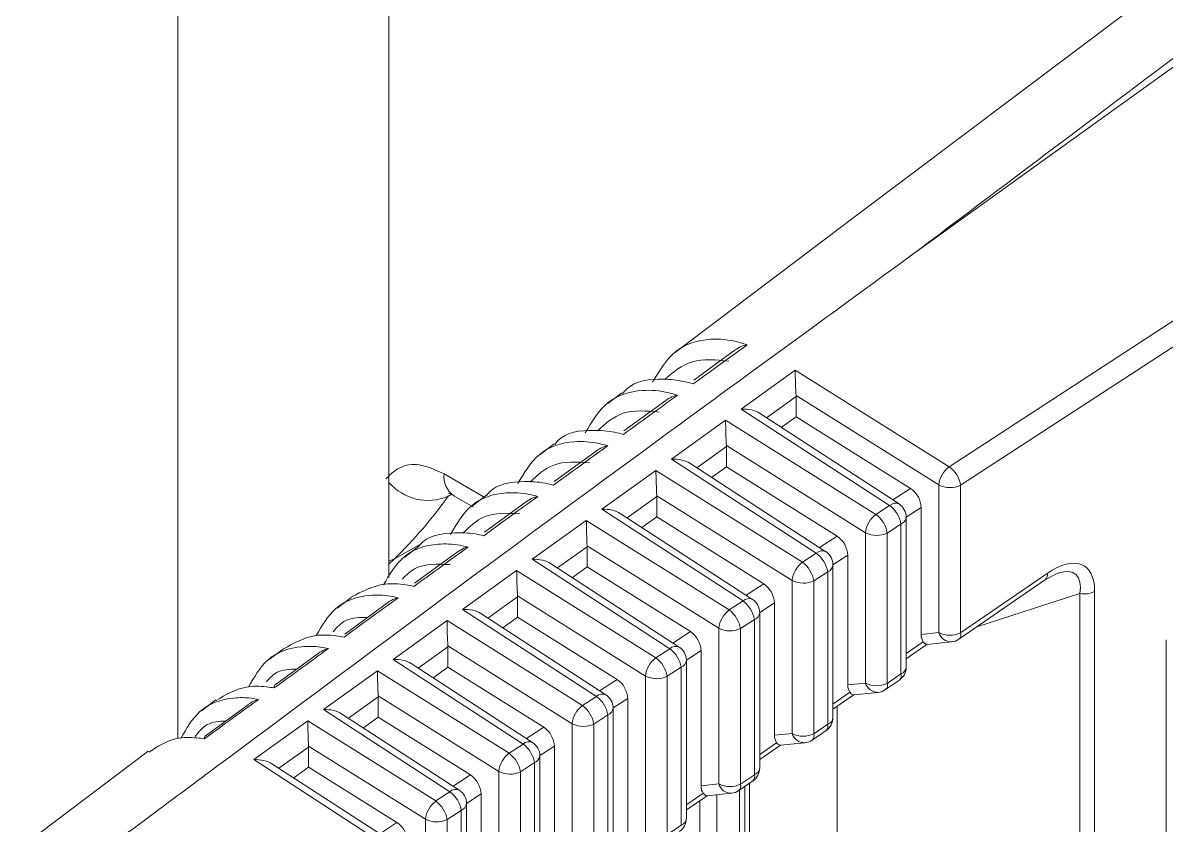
# Model space of a CAD drawing. Extents: x 11 to 120, y 2 to 94.
# Drawn here: x 18.736 to 19.456, y 72.681 to 73.186 of the extents above; entities that cross this region are included whole.
import ezdxf

# ---------------------------------------------------------------- set-up
doc = ezdxf.new("R2010")
doc.units = 0
doc.header["$MEASUREMENT"] = 0
doc.linetypes.add('SLD-Solid', pattern=[0])
doc.layers.add('OBJECT', color=7, linetype='CONTINUOUS')

msp = doc.modelspace()

# ---------------------------------------------------------------- linework, layer by layer
at = {"layer": 'OBJECT', "color": 7, "linetype": 'SLD-Solid', "lineweight": 15}
for p, q in [((18.96686, 79.87384), (18.96686, 72.83713)), ((18.83392, 79.7971), (18.83392, 72.7357)), ((19.29445, 73.03891), (19.49849, 73.18563)), ((19.62376, 73.10485), (19.31962, 72.90685)), ((19.3268, 72.89518), (19.63113, 73.0933)), ((19.18491, 72.98035), (19.15877, 72.96143)), ((19.18867, 72.94315), (19.22267, 72.9676)), ((19.22267, 72.9676), (19.31962, 72.90685)), ((19.11361, 72.9534), (19.10477, 72.94672)), ((19.14114, 72.94857), (19.11484, 72.92951)), ((19.22322, 72.95109), (19.20457, 72.93768)), ((19.3131, 72.89535), (19.2232, 72.95168)), ((19.22322, 72.95109), (19.2232, 72.95168)), ((19.22322, 72.95109), (19.22322, 72.93833)), ((19.28208, 72.88242), (19.18867, 72.94315)), ((19.28802, 72.88342), (19.20017, 72.94054)), ((19.22322, 72.93833), (19.21389, 72.93162)), ((19.29522, 72.89322), (19.22322, 72.93833)), ((19.14483, 72.91163), (19.17883, 72.93607)), ((19.17883, 72.93607), (19.27345, 72.87679)), ((19.071, 72.92118), (19.06214, 72.91448)), ((19.09737, 72.91675), (19.07093, 72.89758)), ((19.17938, 72.91957), (19.16073, 72.90616)), ((19.26693, 72.86529), (19.17936, 72.92015)), ((19.17938, 72.91957), (19.17936, 72.92015)), ((19.17938, 72.91957), (19.17938, 72.90681)), ((19.23595, 72.85238), (19.14483, 72.91163)), ((19.24189, 72.85338), (19.15633, 72.90902)), ((19.00164, 72.90232), (19.02683, 72.88777)), ((19.10099, 72.8801), (19.13499, 72.90455)), ((19.13499, 72.90455), (19.22727, 72.84673)), ((19.17938, 72.90681), (19.17005, 72.9001)), ((19.24904, 72.86316), (19.17938, 72.90681)), ((19.3131, 72.80242), (19.3131, 72.89535)), ((19.3268, 72.89518), (19.3268, 72.80224)), ((19.00785, 72.88858), (19.02024, 72.88143)), ((19.0284, 72.88896), (19.0195, 72.88223)), ((19.13554, 72.88804), (19.11689, 72.87463)), ((19.22075, 72.83523), (19.13552, 72.88863)), ((19.13554, 72.88804), (19.13552, 72.88863)), ((19.13554, 72.88804), (19.13554, 72.87528)), ((19.28409, 72.88598), (19.29522, 72.89322)), ((19.05361, 72.88491), (19.027, 72.8656)), ((19.18981, 72.82235), (19.10099, 72.8801)), ((19.27345, 72.87679), (19.28208, 72.88242)), ((19.30195, 72.88125), (19.29257, 72.87515)), ((19.30195, 72.8013), (19.30195, 72.88125)), ((19.05715, 72.84858), (19.09115, 72.87302)), ((19.09115, 72.87302), (19.18109, 72.81667)), ((19.19576, 72.82335), (19.11249, 72.87749)), ((19.13554, 72.87528), (19.12621, 72.86857)), ((19.20286, 72.8331), (19.13554, 72.87528)), ((19.29257, 72.78072), (19.29257, 72.87503)), ((19.28926, 72.87074), (19.28062, 72.86512)), ((19.28926, 72.77642), (19.28926, 72.87074)), ((19.23795, 72.85594), (19.24904, 72.86316)), ((19.26693, 72.77066), (19.26693, 72.86529)), ((19.28062, 72.86512), (19.28062, 72.77048)), ((18.98572, 72.85738), (18.97032, 72.84891)), ((18.98579, 72.85674), (18.97685, 72.84998)), ((19.00984, 72.85304), (18.98306, 72.83359)), ((19.0917, 72.85652), (19.07305, 72.84311)), ((19.17457, 72.80517), (19.09168, 72.8571)), ((19.0917, 72.85652), (19.09168, 72.8571)), ((19.0917, 72.85652), (19.0917, 72.84376)), ((19.22727, 72.84673), (19.23595, 72.85238)), ((19.25577, 72.85119), (19.24644, 72.84512)), ((19.25577, 72.76954), (19.25577, 72.85119)), ((18.96686, 72.84741), (18.97032, 72.84891)), ((18.97032, 72.84891), (18.96686, 72.84559)), ((19.14368, 72.79232), (19.05715, 72.84858)), ((19.14962, 72.79332), (19.06865, 72.84597)), ((19.24644, 72.74899), (19.24644, 72.845)), ((19.01331, 72.81705), (19.0473, 72.8415)), ((19.0473, 72.8415), (19.13491, 72.78661)), ((19.0917, 72.84376), (19.08236, 72.83705)), ((19.15669, 72.80304), (19.0917, 72.84376)), ((19.24313, 72.84071), (19.23445, 72.83506)), ((19.24313, 72.7447), (19.24313, 72.84071)), ((19.38131, 72.83973), (19.3268, 72.80224)), ((19.19182, 72.82591), (19.20286, 72.8331)), ((19.22075, 72.7389), (19.22075, 72.83523)), ((19.23445, 72.83506), (19.23445, 72.73873)), ((19.32578, 72.79829), (19.38028, 72.83578)), ((19.3802, 72.83573), (19.38028, 72.83578)), ((18.94318, 72.82451), (18.93421, 72.81773)), ((19.04786, 72.82499), (19.02921, 72.81158)), ((19.1284, 72.77511), (19.04784, 72.82558)), ((19.04786, 72.82499), (19.04784, 72.82558)), ((19.04786, 72.82499), (19.04786, 72.81223)), ((19.18109, 72.81667), (19.18981, 72.82235)), ((19.33707, 72.80606), (19.40187, 72.827)), ((19.40187, 72.13952), (19.40187, 72.827)), ((19.41115, 72.82828), (19.41115, 72.14081)), ((18.96608, 72.82114), (18.93912, 72.80154)), ((19.09755, 72.76228), (19.01331, 72.81705)), ((19.20959, 72.82113), (19.2003, 72.81509)), ((19.20959, 72.73779), (19.20959, 72.82113)), ((18.96947, 72.78553), (19.00346, 72.80997)), ((19.00346, 72.80997), (19.08874, 72.75655)), ((19.10349, 72.76328), (19.02481, 72.81444)), ((19.04786, 72.81223), (19.03852, 72.80552)), ((19.11051, 72.77298), (19.04786, 72.81223)), ((19.19699, 72.81067), (19.18827, 72.805)), ((19.19699, 72.71297), (19.19699, 72.81067)), ((19.2003, 72.71726), (19.2003, 72.81497)), ((19.14568, 72.79588), (19.15669, 72.80304)), ((19.17457, 72.70714), (19.17457, 72.80517)), ((19.18827, 72.805), (19.18827, 72.70697)), ((19.30195, 72.8013), (19.3131, 72.80242)), ((19.08222, 72.74505), (19.004, 72.79405)), ((19.00402, 72.79347), (19.004, 72.79405)), ((19.29257, 72.78921), (19.30332, 72.7966)), ((19.29257, 72.78596), (19.3058, 72.79505)), ((19.30559, 72.79503), (19.32111, 72.79658)), ((19.45618, 72.21806), (19.45618, 72.7978)), ((18.90054, 72.79226), (18.89156, 72.78547)), ((18.92232, 72.7892), (18.89518, 72.76946)), ((19.00402, 72.79347), (18.98536, 72.78006)), ((19.00402, 72.79347), (19.00402, 72.78071)), ((19.13491, 72.78661), (19.14368, 72.79232)), ((19.16341, 72.79107), (19.15417, 72.78505)), ((19.16341, 72.70603), (19.16341, 72.79107)), ((19.05141, 72.73225), (18.96947, 72.78553)), ((19.05735, 72.73325), (18.98096, 72.78292)), ((19.00402, 72.78071), (18.99468, 72.774)), ((19.06433, 72.74292), (19.00402, 72.78071)), ((19.15086, 72.78064), (19.14209, 72.77494)), ((19.15086, 72.68124), (19.15086, 72.78064)), ((19.15417, 72.68553), (19.15417, 72.78493)), ((18.92563, 72.754), (18.95962, 72.77845)), ((18.95962, 72.77845), (19.04256, 72.72649)), ((19.09955, 72.76584), (19.11051, 72.77298)), ((19.1284, 72.67538), (19.1284, 72.77511)), ((19.14209, 72.77494), (19.14209, 72.67521)), ((19.2796, 72.76654), (19.28824, 72.77248)), ((19.28062, 72.77048), (19.28926, 72.77642)), ((19.24644, 72.75748), (19.25714, 72.76484)), ((19.25577, 72.76954), (19.26693, 72.77066)), ((19.25941, 72.76328), (19.27493, 72.76483)), ((18.8579, 72.76002), (18.84892, 72.75322)), ((18.96018, 72.76194), (18.94152, 72.74853)), ((19.03604, 72.71499), (18.96016, 72.76253)), ((18.96018, 72.76194), (18.96016, 72.76253)), ((18.96018, 72.76194), (18.96018, 72.74918)), ((19.08874, 72.75655), (19.09755, 72.76228)), ((19.11724, 72.76101), (19.10803, 72.75502)), ((19.11724, 72.67427), (19.11724, 72.76101)), ((19.24644, 72.75423), (19.25962, 72.7633)), ((18.87857, 72.75724), (18.85124, 72.73734)), ((19.00528, 72.70222), (18.92563, 72.754)), ((19.01122, 72.70322), (18.93712, 72.75139)), ((19.10472, 72.75061), (19.09592, 72.74487)), ((19.10472, 72.64951), (19.10472, 72.75061)), ((19.10804, 72.6538), (19.10804, 72.7549)), ((19.24917, 72.75611), (19.24917, 72.2361)), ((18.88179, 72.72248), (18.91578, 72.74692)), ((18.91578, 72.74692), (18.99638, 72.69643)), ((18.96018, 72.74918), (18.95084, 72.74247)), ((19.01816, 72.71286), (18.96018, 72.74918)), ((19.08222, 72.64363), (19.08222, 72.74505)), ((19.09592, 72.74487), (19.09592, 72.64345)), ((19.23445, 72.73873), (19.24313, 72.7447)), ((19.05342, 72.73581), (19.06433, 72.74292)), ((19.20959, 72.73779), (19.22075, 72.7389)), ((19.23343, 72.73478), (19.24211, 72.74075)), ((18.91633, 72.73042), (18.89768, 72.71701)), ((18.98987, 72.68493), (18.91632, 72.73101)), ((18.91633, 72.73042), (18.91632, 72.73101)), ((18.91633, 72.73042), (18.91633, 72.71766)), ((19.04256, 72.72649), (19.05141, 72.73225)), ((19.07106, 72.73095), (19.0619, 72.72499)), ((19.07106, 72.64251), (19.07106, 72.73095)), ((19.2003, 72.72575), (19.21097, 72.73308)), ((19.2003, 72.7225), (19.21344, 72.73154)), ((19.21323, 72.73152), (19.22875, 72.73307)), ((18.81527, 72.72777), (18.73645, 72.66816)), ((18.95914, 72.67218), (18.88179, 72.72248)), ((19.0619, 72.62207), (19.0619, 72.72487)), ((18.96508, 72.67318), (18.89328, 72.71987)), ((18.91633, 72.71766), (18.907, 72.71095)), ((18.97198, 72.6828), (18.91633, 72.71766)), ((19.03604, 72.61187), (19.03604, 72.71499)), ((19.05859, 72.72057), (19.04974, 72.71481)), ((19.04974, 72.71481), (19.04974, 72.61169)), ((19.05859, 72.61778), (19.05859, 72.72057)), ((19.00728, 72.70578), (19.01816, 72.71286)), ((19.16341, 72.70603), (19.17457, 72.70714)), ((19.18725, 72.70302), (19.19597, 72.70902)), ((19.18827, 72.70697), (19.19699, 72.71297)), ((19.19379, 72.19825), (19.19379, 72.70752)), ((18.99638, 72.69643), (19.00528, 72.70222)), ((19.02488, 72.70089), (19.01577, 72.69495)), ((19.02488, 72.61075), (19.02488, 72.70089)), ((19.15417, 72.69402), (19.16479, 72.70132)), ((19.16706, 72.69976), (19.18258, 72.70131)), ((19.17343, 72.19983), (19.17343, 72.7004)), ((19.18751, 72.7032), (19.18751, 72.1915)), ((19.19086, 72.19296), (19.19086, 72.70551)), ((19.01577, 72.59034), (19.01577, 72.69483)), ((19.15417, 72.69077), (19.16727, 72.69978)), ((19.16267, 72.69662), (19.16267, 72.23868)), ((19.01246, 72.69054), (19.00356, 72.68475)), ((19.01246, 72.58605), (19.01246, 72.69054)), ((18.96115, 72.67574), (18.97198, 72.6828)), ((18.98987, 72.58011), (18.98987, 72.68493)), ((19.00356, 72.68475), (19.00356, 72.57994)), ((19.14209, 72.67521), (19.15086, 72.68124))]:
    msp.add_line(p, q, dxfattribs=at)
at = {"layer": 'OBJECT', "color": 7, "linetype": 'SLD-Solid', "lineweight": 15, "flags": 128}
for points in [[(19.4295, 73.19157), (19.25978, 73.06396), (19.14741, 72.97897)], [(19.38028, 72.83578), (19.38712, 72.83951), (19.38853, 72.83986)]]:
    msp.add_lwpolyline(points, dxfattribs=at)
at = {"layer": 'OBJECT', "color": 7, "linetype": 'SLD-Solid', "lineweight": 15}
for centre, radius, start, end in [((19.01595, 72.90052), 0.01443, 172.84913, 235.83869), ((19.32947, 72.89368), 0.01645, 126.76478, 174.14528), ((19.30861, 72.89204), 0.01846, 9.8002, 53.37564), ((18.99146, 72.91803), 0.03235, 220.51716, 293.12409), ((19.32013, 72.90917), 0.0155, 243.05429, 295.48932), ((18.77529, 73.05081), 0.28071, 314.008, 324.6196), ((19.00344, 72.88395), 0.00638, 46.07069, 83.58971), ((19.28577, 72.87865), 0.00527, 64.69526, 134.42364), ((19.27107, 72.8676), 0.01846, 9.8002, 53.37564), ((19.28257, 72.87503), 0.01, 0, 56.96766), ((19.28329, 72.86361), 0.01645, 126.76478, 174.14528), ((19.26243, 72.86198), 0.01846, 9.8002, 53.37564), ((19.28744, 72.87557), 0.00516, 290.69205, 353.99674), ((19.27395, 72.87911), 0.0155, 243.05429, 295.48932), ((19.23964, 72.84862), 0.00527, 64.69526, 134.42364), ((19.22493, 72.83757), 0.01846, 9.8002, 53.37564), ((19.23644, 72.845), 0.01, 0, 56.96766), ((19.23711, 72.83355), 0.01645, 126.76478, 174.14528), ((19.21625, 72.83191), 0.01846, 9.8002, 53.37564), ((19.2413, 72.84554), 0.00516, 290.69205, 353.99674), ((19.37757, 72.83859), 0.00391, 314.04162, 16.93855), ((19.22778, 72.84905), 0.0155, 243.05429, 295.48932), ((19.1935, 72.81859), 0.00527, 64.69526, 134.42364), ((19.1788, 72.80753), 0.01846, 9.8002, 53.37564), ((19.1903, 72.81497), 0.01, 0, 56.96766), ((19.40446, 72.84241), 0.01563, 260.45114, 295.31658), ((19.19094, 72.80349), 0.01645, 126.76478, 174.14528), ((19.17008, 72.80185), 0.01846, 9.8002, 53.37564), ((19.19517, 72.81551), 0.00516, 290.69205, 353.99674), ((19.1816, 72.81899), 0.0155, 243.05429, 295.48932), ((19.32013, 72.81624), 0.0155, 243.05429, 295.48932), ((19.32097, 72.8048), 0.00822, 196.86711, 270.95557), ((19.32306, 72.8011), 0.00391, 314.04162, 16.93855), ((19.14737, 72.78855), 0.00527, 64.69526, 134.42364), ((19.32011, 72.80653), 0.01, 275.70072, 304.51809), ((19.14476, 72.77343), 0.01645, 126.76478, 174.14528), ((19.1239, 72.77179), 0.01846, 9.8002, 53.37564), ((19.13267, 72.7775), 0.01846, 9.8002, 53.37564), ((19.14417, 72.78493), 0.01, 0, 56.96766), ((19.14903, 72.78547), 0.00516, 290.69205, 353.99674), ((19.28257, 72.78072), 0.01, 304.51809, 0), ((19.28758, 72.78115), 0.00502, 289.6333, 355.0555), ((19.13542, 72.78893), 0.0155, 243.05429, 295.48932), ((19.28552, 72.77529), 0.00391, 314.04162, 16.93855), ((19.27395, 72.78448), 0.0155, 243.05429, 295.48932), ((19.27479, 72.77304), 0.00822, 196.86711, 270.95557), ((19.27394, 72.77478), 0.01, 275.70072, 304.51809), ((19.27689, 72.76935), 0.00391, 314.04162, 16.93855), ((19.10123, 72.75852), 0.00527, 64.69526, 134.42364), ((19.08653, 72.74747), 0.01846, 9.8002, 53.37564), ((19.09804, 72.7549), 0.01, 0, 56.96766), ((19.09858, 72.74337), 0.01645, 126.76478, 174.14528), ((19.07772, 72.74173), 0.01846, 9.8002, 53.37564), ((19.1029, 72.75544), 0.00516, 290.69205, 353.99674), ((19.08924, 72.75887), 0.0155, 243.05429, 295.48932), ((19.23644, 72.74899), 0.01, 304.51809, 0), ((19.23939, 72.74356), 0.00391, 314.04162, 16.93855), ((19.24144, 72.74942), 0.00502, 289.6333, 355.0555), ((19.22778, 72.75272), 0.0155, 243.05429, 295.48932), ((19.22861, 72.74129), 0.00822, 196.86711, 270.95557), ((19.23071, 72.73759), 0.00391, 314.04162, 16.93855), ((19.0551, 72.72849), 0.00527, 64.69526, 134.42364), ((19.0404, 72.71743), 0.01846, 9.8002, 53.37564), ((19.0519, 72.72487), 0.01, 0, 56.96766), ((19.22776, 72.74302), 0.01, 275.70072, 304.51809), ((19.05241, 72.71331), 0.01645, 126.76478, 174.14528), ((19.03155, 72.71167), 0.01846, 9.8002, 53.37564), ((19.05676, 72.72541), 0.00516, 290.69205, 353.99674), ((19.04307, 72.72881), 0.0155, 243.05429, 295.48932), ((19.1903, 72.71726), 0.01, 304.51809, 0), ((19.19531, 72.71769), 0.00502, 289.6333, 355.0555), ((19.1816, 72.72096), 0.0155, 243.05429, 295.48932), ((19.18244, 72.70953), 0.00822, 196.86711, 270.95557), ((19.19325, 72.71183), 0.00391, 314.04162, 16.93855), ((19.00897, 72.69845), 0.00527, 64.69526, 134.42364), ((18.99426, 72.6874), 0.01846, 9.8002, 53.37564), ((19.00577, 72.69483), 0.01, 0, 56.96766), ((19.18158, 72.71126), 0.01, 275.70072, 304.51809), ((19.18453, 72.70583), 0.00391, 314.04162, 16.93855), ((19.00623, 72.68325), 0.01645, 126.76478, 174.14528), ((18.98537, 72.68161), 0.01846, 9.8002, 53.37564), ((19.01063, 72.69537), 0.00516, 290.69205, 353.99674), ((19.14417, 72.68553), 0.01, 304.51809, 0), ((19.14917, 72.68596), 0.00502, 289.6333, 355.0555), ((18.99689, 72.69875), 0.0155, 243.05429, 295.48932)]:
    msp.add_arc(centre, radius, start, end, dxfattribs=at)
for centre, major_axis, ratio, start_param, end_param in [((23.79836, 74.38693), (13.53481, 9.64878), 0.094709, 1.826303, 1.841815), ((19.22316, 72.96021), (-0.00038, 0.01204), 0.026825, 0.909765, 2.358101), ((19.18916, 72.93577), (0.01403, 0.00033), 0.527029, 0.656435, 1.593412), ((19.17932, 72.92869), (-0.00038, 0.01204), 0.026825, 0.909765, 2.358101), ((19.14532, 72.90424), (0.01403, 0.00033), 0.527029, 0.656435, 1.593412), ((19.13548, 72.89717), (-0.00038, 0.01204), 0.026825, 0.909765, 2.358101), ((19.2948, 72.88525), (-0.00503, 0.00865), 0.586689, 3.931682, 5.443764), ((19.10148, 72.87272), (0.01403, 0.00033), 0.527029, 0.656435, 1.593412), ((19.09164, 72.86564), (-0.00038, 0.01204), 0.026825, 0.909765, 2.358101), ((19.24862, 72.85519), (-0.00503, 0.00865), 0.586689, 3.931682, 5.443764), ((19.37568, 72.79786), (0.02883, 0.04658), 0.44344, 5.661566, 7.073092), ((19.05764, 72.8412), (0.01403, 0.00033), 0.527029, 0.656435, 1.593412), ((19.0478, 72.83412), (-0.00038, 0.01204), 0.026825, 0.909765, 2.358101), ((19.36899, 72.80215), (0.03016, 0.037), 0.376374, 5.707099, 6.809954), ((19.20245, 72.82513), (-0.00503, 0.00865), 0.586689, 3.931682, 5.443764), ((19.0138, 72.80967), (0.01403, 0.00033), 0.527029, 0.656435, 1.593412), ((19.00395, 72.80259), (-0.00038, 0.01204), 0.026825, 0.909765, 2.358101), ((19.15627, 72.79507), (-0.00503, 0.00865), 0.586689, 3.931682, 5.443764), ((19.30939, 72.80546), (0.00469, 0.00996), 0.580588, 2.252663, 2.870395), ((19.30225, 72.80475), (-0.00354, 0.00967), 0.277978, 2.464247, 3.212889), ((18.96996, 72.77815), (0.01403, 0.00033), 0.527029, 0.656435, 1.593412), ((18.96011, 72.77107), (-0.00038, 0.01204), 0.026825, 0.909765, 2.358101), ((19.11009, 72.765), (-0.00503, 0.00865), 0.586689, 3.931682, 5.443764), ((19.26322, 72.77371), (0.00469, 0.00996), 0.580588, 2.252663, 2.870395), ((19.25607, 72.77299), (-0.00354, 0.00967), 0.277978, 2.464247, 3.212889), ((18.92612, 72.74662), (0.01403, 0.00033), 0.527029, 0.656435, 1.593412), ((18.91627, 72.73954), (-0.00038, 0.01204), 0.026825, 0.909765, 2.358101), ((19.06392, 72.73494), (-0.00503, 0.00865), 0.586689, 3.931682, 5.443764), ((19.21704, 72.74195), (0.00469, 0.00996), 0.580588, 2.252663, 2.870395), ((19.20989, 72.74123), (-0.00354, 0.00967), 0.277978, 2.464247, 3.212889), ((18.88228, 72.7151), (0.01403, 0.00033), 0.527029, 0.656435, 1.593412), ((19.01774, 72.70488), (-0.00503, 0.00865), 0.586689, 3.931682, 5.443764), ((19.17086, 72.71019), (0.00469, 0.00996), 0.580588, 2.252663, 2.870395), ((19.16372, 72.70948), (-0.00354, 0.00967), 0.277978, 2.464247, 3.212889), ((18.97156, 72.67482), (-0.00503, 0.00865), 0.586689, 3.931682, 5.443764)]:
    msp.add_ellipse(centre, major_axis=major_axis, ratio=ratio, start_param=start_param, end_param=end_param, dxfattribs=at)
for points, knots in [([(18.80135, 72.67561), (18.80529, 72.67855), (18.82501, 72.69325), (18.90789, 72.75495), (19.06753, 72.87359), (19.21294, 72.97952), (19.29445, 73.03891)], [0, 0, 0, 0, 0.024148, 0.120739, 0.507103, 1, 1, 1, 1]), ([(19.13288, 72.96015), (19.13722, 72.96735), (19.1459, 72.98176), (19.16629, 72.98819), (19.18263, 72.9867), (19.19065, 72.98422), (19.1925, 72.98365)], [0, 0, 0, 0, 0.347935, 0.69616, 0.929831, 1, 1, 1, 1]), ([(19.1925, 72.98365), (19.18782, 72.98026), (19.17646, 72.97205), (19.1651, 72.96383), (19.15842, 72.959)], [0, 0, 0, 0, 0.412557, 1, 1, 1, 1]), ([(19.18491, 72.98035), (19.18607, 72.98114), (19.1883, 72.98264), (19.19109, 72.98338), (19.19246, 72.98364), (19.1925, 72.98365)], [0, 0, 0, 0, 0.510406, 0.984875, 1, 1, 1, 1]), ([(19.18079, 72.97327), (19.17273, 72.9741), (19.15679, 72.97575), (19.14598, 72.96644), (19.14063, 72.96184)], [0, 0, 0, 0, 0.50591, 1, 1, 1, 1]), ([(19.15842, 72.959), (19.15657, 72.95952), (19.15008, 72.96134), (19.13523, 72.96262), (19.12089, 72.96105), (19.11486, 72.95392), (19.11402, 72.95292)], [0, 0, 0, 0, 0.107574, 0.37584, 0.912502, 1, 1, 1, 1]), ([(19.09044, 72.92815), (19.09465, 72.93521), (19.10318, 72.9495), (19.12313, 72.95586), (19.13908, 72.95461), (19.14674, 72.95238), (19.14855, 72.95185)], [0, 0, 0, 0, 0.347005, 0.702516, 0.929455, 1, 1, 1, 1]), ([(19.14855, 72.95185), (19.14387, 72.94846), (19.13251, 72.94024), (19.12115, 72.93201), (19.11447, 72.92718)], [0, 0, 0, 0, 0.412528, 1, 1, 1, 1]), ([(19.14114, 72.94858), (19.14235, 72.94939), (19.14454, 72.95086), (19.14726, 72.95159), (19.14851, 72.95185), (19.14855, 72.95185)], [0, 0, 0, 0, 0.543271, 0.984559, 1, 1, 1, 1]), ([(19.13695, 72.9413), (19.12893, 72.94198), (19.11352, 72.94329), (19.1032, 72.93398), (19.09825, 72.92952)], [0, 0, 0, 0, 0.520784, 1, 1, 1, 1]), ([(19.11447, 72.92718), (19.11265, 72.92766), (19.10622, 72.92934), (19.09151, 72.93029), (19.07758, 72.9286), (19.07186, 72.92163), (19.07125, 72.92089)], [0, 0, 0, 0, 0.10863, 0.383785, 0.934314, 1, 1, 1, 1]), ([(19.04804, 72.89619), (19.05212, 72.90308), (19.0605, 72.91723), (19.07998, 72.92352), (19.09553, 72.92249), (19.10282, 72.92051), (19.10461, 72.92003)], [0, 0, 0, 0, 0.345504, 0.709075, 0.92898, 1, 1, 1, 1]), ([(19.10461, 72.92003), (19.09992, 72.91663), (19.08856, 72.9084), (19.0772, 72.90017), (19.07052, 72.89533)], [0, 0, 0, 0, 0.412497, 1, 1, 1, 1]), ([(19.09736, 72.91678), (19.09863, 72.91762), (19.10079, 72.91905), (19.10344, 72.91978), (19.10456, 72.92002), (19.10461, 72.92003)], [0, 0, 0, 0, 0.578412, 0.984221, 1, 1, 1, 1]), ([(19.09311, 72.9093), (19.08513, 72.90983), (19.07026, 72.9108), (19.06043, 72.90152), (19.05588, 72.89722)], [0, 0, 0, 0, 0.536872, 1, 1, 1, 1]), ([(18.965, 72.89917), (18.9681, 72.90222), (18.97405, 72.90807), (18.98738, 72.90889), (18.99688, 72.90451), (19.00164, 72.90232)], [0, 0, 0, 0, 0.352796, 0.676398, 1, 1, 1, 1]), ([(19.07052, 72.89533), (19.06874, 72.89576), (19.06237, 72.89731), (19.0478, 72.89792), (19.03426, 72.89614), (19.02886, 72.88934), (19.02848, 72.88887)], [0, 0, 0, 0, 0.109755, 0.392228, 0.957493, 1, 1, 1, 1]), ([(19.00571, 72.86428), (19.00964, 72.87099), (19.01785, 72.88498), (19.03684, 72.89116), (19.05199, 72.89036), (19.05891, 72.88861), (19.06066, 72.88817)], [0, 0, 0, 0, 0.343292, 0.715843, 0.928386, 1, 1, 1, 1]), ([(19.06066, 72.88817), (19.05597, 72.88478), (19.04461, 72.87654), (19.03325, 72.86829), (19.02657, 72.86345)], [0, 0, 0, 0, 0.412464, 1, 1, 1, 1]), ([(19.05358, 72.88495), (19.05491, 72.88582), (19.05703, 72.88721), (19.05961, 72.88794), (19.06061, 72.88817), (19.06066, 72.88817)], [0, 0, 0, 0, 0.616019, 0.983859, 1, 1, 1, 1]), ([(19.04927, 72.87727), (19.04133, 72.87764), (19.02701, 72.8783), (19.01767, 72.86906), (19.0135, 72.86494)], [0, 0, 0, 0, 0.554325, 1, 1, 1, 1]), ([(18.96344, 72.83244), (18.96722, 72.83893), (18.97525, 72.85272), (18.99371, 72.85878), (19.00845, 72.8582), (19.015, 72.85668), (19.0167, 72.85629)], [0, 0, 0, 0, 0.340189, 0.722822, 0.927648, 1, 1, 1, 1]), ([(19.02657, 72.86345), (19.02483, 72.86384), (19.01851, 72.86525), (19.0041, 72.86552), (18.99095, 72.86365), (18.98585, 72.85705), (18.98569, 72.85685)], [0, 0, 0, 0, 0.110957, 0.401224, 0.982185, 1, 1, 1, 1]), ([(19.0167, 72.85629), (19.01202, 72.85289), (19.00066, 72.84464), (18.9893, 72.83639), (18.98262, 72.83154)], [0, 0, 0, 0, 0.41243, 1, 1, 1, 1]), ([(19.00981, 72.85309), (19.0112, 72.854), (19.01328, 72.85535), (19.01579, 72.85607), (19.01666, 72.85628), (19.0167, 72.85629)], [0, 0, 0, 0, 0.656305, 0.98347, 1, 1, 1, 1]), ([(19.00543, 72.8452), (18.99745, 72.84558), (18.98548, 72.84615), (18.97773, 72.83851), (18.97514, 72.83597)], [0, 0, 0, 0, 0.666702, 1, 1, 1, 1]), ([(18.98262, 72.83154), (18.98092, 72.83188), (18.97468, 72.83312), (18.96007, 72.83375), (18.94984, 72.82831), (18.94306, 72.8247)], [0, 0, 0, 0, 0.112431, 0.411512, 1, 1, 1, 1]), ([(18.92113, 72.80052), (18.92477, 72.80682), (18.93264, 72.82044), (18.9506, 72.82639), (18.96492, 72.82602), (18.97108, 72.82472), (18.97275, 72.82437)], [0, 0, 0, 0, 0.337966, 0.730831, 0.926954, 1, 1, 1, 1]), ([(18.97275, 72.82437), (18.96806, 72.82096), (18.9567, 72.81271), (18.94534, 72.80445), (18.93867, 72.79959)], [0, 0, 0, 0, 0.412394, 1, 1, 1, 1]), ([(18.96604, 72.82121), (18.96749, 72.82215), (18.96953, 72.82346), (18.97197, 72.82417), (18.97271, 72.82436), (18.97275, 72.82437)], [0, 0, 0, 0, 0.699512, 0.983051, 1, 1, 1, 1]), ([(18.95344, 72.81195), (18.94854, 72.81194), (18.93974, 72.81191), (18.93417, 72.80575), (18.9317, 72.80302)], [0, 0, 0, 0, 0.55636, 1, 1, 1, 1]), ([(18.93867, 72.79959), (18.937, 72.79989), (18.93083, 72.80098), (18.91673, 72.80132), (18.90696, 72.79579), (18.90059, 72.79218)], [0, 0, 0, 0, 0.113813, 0.421802, 1, 1, 1, 1]), ([(18.8785, 72.76814), (18.88209, 72.77443), (18.88989, 72.78806), (18.90749, 72.79399), (18.9214, 72.79381), (18.92716, 72.79272), (18.9288, 72.79241)], [0, 0, 0, 0, 0.341865, 0.74196, 0.926884, 1, 1, 1, 1]), ([(18.9288, 72.79241), (18.92411, 72.78901), (18.91275, 72.78074), (18.90139, 72.77247), (18.89471, 72.76761)], [0, 0, 0, 0, 0.412356, 1, 1, 1, 1]), ([(18.92226, 72.7893), (18.92378, 72.79027), (18.92578, 72.79154), (18.92815, 72.79225), (18.92875, 72.7924), (18.9288, 72.79241)], [0, 0, 0, 0, 0.745915, 0.982598, 1, 1, 1, 1]), ([(18.90893, 72.77946), (18.90433, 72.77936), (18.89655, 72.7792), (18.8917, 72.77363), (18.88973, 72.77135)], [0, 0, 0, 0, 0.591663, 1, 1, 1, 1]), ([(18.89471, 72.76761), (18.89308, 72.76786), (18.88698, 72.76881), (18.8734, 72.76886), (18.86409, 72.76327), (18.85812, 72.75968)], [0, 0, 0, 0, 0.115312, 0.432885, 1, 1, 1, 1]), ([(18.89471, 72.76761), (18.89471, 72.76763), (18.89471, 72.76791), (18.89474, 72.7689), (18.89498, 72.76924), (18.89516, 72.7695)], [0, 0, 0, 0, 0.018701, 0.268951, 1, 1, 1, 1]), ([(18.83591, 72.73577), (18.83945, 72.74203), (18.84716, 72.75568), (18.8644, 72.76157), (18.87788, 72.76159), (18.88324, 72.76069), (18.88484, 72.76042)], [0, 0, 0, 0, 0.345744, 0.75369, 0.926758, 1, 1, 1, 1]), ([(18.88484, 72.76042), (18.88015, 72.75701), (18.86879, 72.74874), (18.85743, 72.74046), (18.85075, 72.73559)], [0, 0, 0, 0, 0.412316, 1, 1, 1, 1]), ([(18.8785, 72.75736), (18.88008, 72.75835), (18.88203, 72.75958), (18.88433, 72.76028), (18.8848, 72.76041), (18.88484, 72.76042)], [0, 0, 0, 0, 0.795833, 0.982107, 1, 1, 1, 1]), ([(18.86431, 72.74686), (18.8601, 72.74659), (18.85208, 72.74607), (18.8472, 72.7399), (18.84488, 72.73696)], [0, 0, 0, 0, 0.523937, 1, 1, 1, 1]), ([(18.85075, 72.73559), (18.84917, 72.7358), (18.84313, 72.7366), (18.83007, 72.73638), (18.82122, 72.73073), (18.81566, 72.72718)], [0, 0, 0, 0, 0.116942, 0.444863, 1, 1, 1, 1]), ([(18.85075, 72.73559), (18.85075, 72.73561), (18.85075, 72.73583), (18.85078, 72.73677), (18.85102, 72.73712), (18.85121, 72.73739)], [0, 0, 0, 0, 0.01931, 0.222999, 1, 1, 1, 1])]:
    msp.add_open_spline(points, degree=3, knots=knots, dxfattribs=at)
msp.add_open_spline([(19.00616, 72.88936), (19.00416, 72.88828)], degree=1, dxfattribs=at)

doc.saveas('drawing.dxf')
